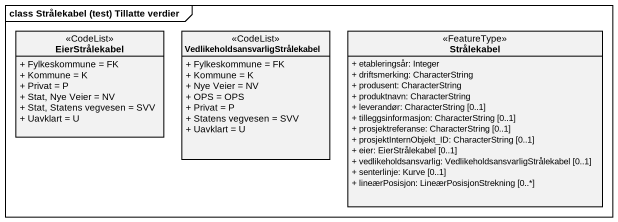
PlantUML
@startuml
mainframe class Strålekabel (test) Tillatte verdier
hide circle
hide empty members
skinparam classAttributeIconSize 0
class EierStrålekabel <<CodeList>> {
  + Fylkeskommune = FK
  + Kommune = K
  + Privat = P
  + Stat, Nye Veier = NV
  + Stat, Statens vegvesen = SVV
  + Uavklart = U
}
class "VedlikeholdsansvarligStrålekabel" as VedlikeholdsansvarligStrålek <<CodeList>> {
  + Fylkeskommune = FK
  + Kommune = K
  + Nye Veier = NV
  + OPS = OPS
  + Privat = P
  + Statens vegvesen = SVV
  + Uavklart = U
}
class Strålekabel <<FeatureType>> {
  + etableringsår: Integer
  + driftsmerking: CharacterString
  + produsent: CharacterString
  + produktnavn: CharacterString
  + leverandør: CharacterString [0..1]
  + tilleggsinformasjon: CharacterString [0..1]
  + prosjektreferanse: CharacterString [0..1]
  + prosjektInternObjekt_ID: CharacterString [0..1]
  + eier: EierStrålekabel [0..1]
  + vedlikeholdsansvarlig: VedlikeholdsansvarligStrålekabel [0..1]
  + senterlinje: Kurve [0..1]
  + lineærPosisjon: LineærPosisjonStrekning [0..*]
}
@enduml
